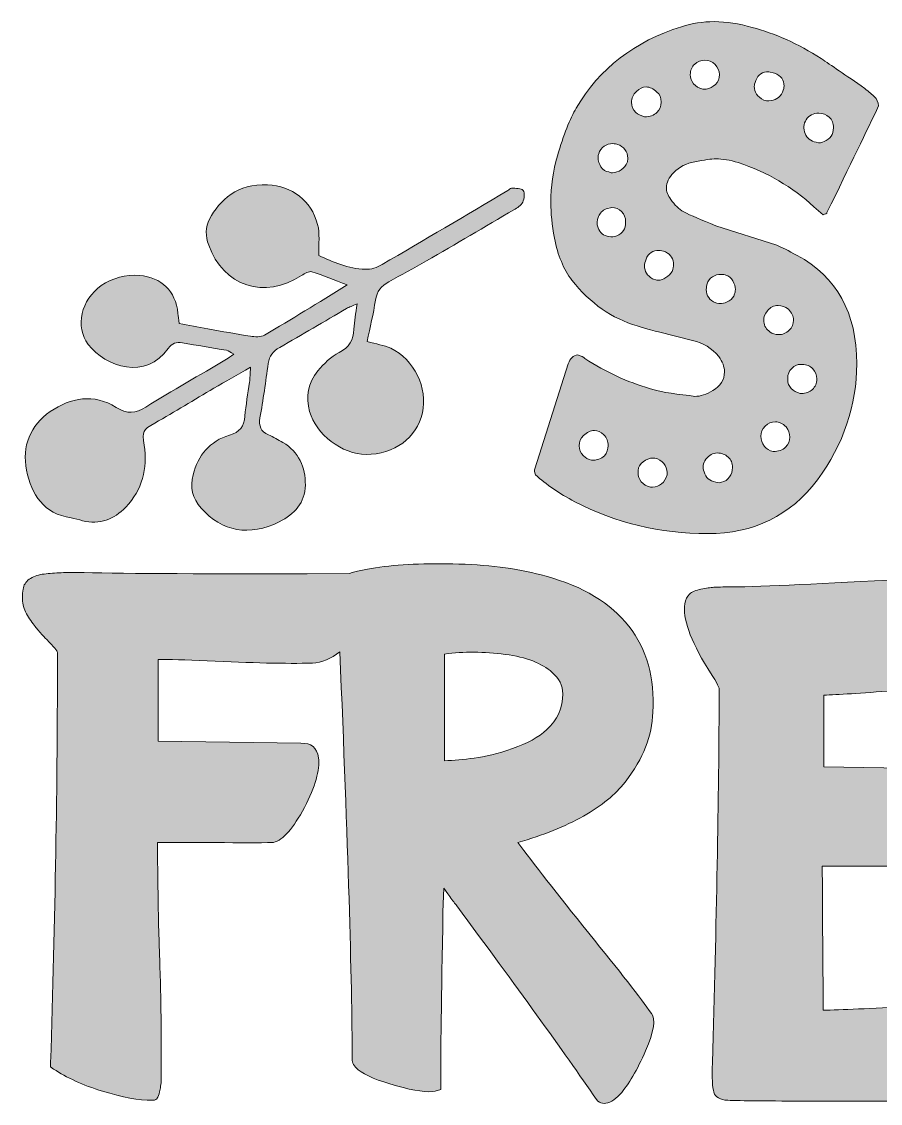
# Model space of a CAD drawing. Header units: inches. Extents: x 136 to 942, y -1004 to -65.
# Drawn here: x 170.2 to 545.3, y -537.8 to -65 of the extents above; entities that cross this region are included whole.
import ezdxf

# ---------------------------------------------------------------- set-up
doc = ezdxf.new("R2010")
doc.units = ezdxf.units.IN
doc.header["$MEASUREMENT"] = 0
doc.layers.add('Layer 1', color=7, linetype='Continuous')

# ---------------------------------------------------------------- blocks, each defined once
blk = doc.blocks.new('block 2')
at = {"layer": 'Layer 1', "true_color": 0xffffff}
h = blk.add_hatch(color=7, dxfattribs=at)
h.dxf.hatch_style = 2
edge = h.paths.add_edge_path()
edge.add_spline(control_points=[(411.81, -274.79), (429.59, -284.1), (448.95, -288.75), (469.89, -288.75), (489.99, -288.75), (505.97, -280.93), (517.82, -265.27), (529.24, -249.61), (534.96, -232.68), (534.96, -214.49), (534.96, -192.27), (526.28, -176.51), (508.93, -167.2), (505.12, -165.08), (502.16, -163.6), (500.05, -162.75), (500.05, -162.75), (473.39, -154.18), (473.39, -154.18), (467.04, -151.64), (462.38, -149.64), (459.42, -148.15), (457.3, -146.88), (455.4, -145.09), (453.71, -142.76), (452.44, -140.85), (451.8, -139.16), (451.8, -137.68), (451.8, -135.35), (452.86, -133.13), (454.98, -131.01), (457.52, -128.48), (460.58, -126.89), (464.18, -126.25), (468.41, -125.41), (471.48, -124.98), (473.39, -124.98), (476.35, -124.98), (479.62, -125.51), (483.22, -126.57), (495.92, -130.81), (506.92, -137.26), (516.23, -145.93), (516.23, -145.93), (520.36, -149.42), (520.36, -149.42), (520.78, -149.21), (521.15, -149.05), (521.47, -148.95), (521.79, -148.84), (521.95, -148.68), (521.95, -148.47), (532.1, -127.74), (539.61, -112.19), (544.48, -101.82), (544.27, -100.13), (543.69, -98.8), (542.73, -97.85), (541.78, -96.9), (540.35, -95.68), (538.45, -94.2), (529.98, -88.28), (523.64, -83.94), (519.41, -81.18), (509.25, -74.63), (499.2, -70.08), (489.25, -67.54), (483.54, -65.85), (478.04, -65), (472.75, -65), (467.67, -65), (462.91, -65.74), (458.47, -67.22), (437.94, -73.57), (422.61, -85.42), (412.45, -102.77), (409.7, -107.42), (406.95, -114.41), (404.2, -123.71), (402.29, -130.28), (401.34, -137.04), (401.34, -144.03), (401.34, -148.68), (401.86, -153.87), (402.93, -159.58), (404.4, -167.2), (406.95, -173.34), (410.54, -177.99), (418.58, -188.14), (428.1, -194.81), (439.11, -197.98), (443.76, -199.47), (446.83, -200.31), (448.31, -200.52), (448.31, -200.52), (463.23, -204.33), (463.23, -204.33), (467.88, -205.39), (471.69, -207.72), (474.66, -211.31), (476.35, -213.64), (477.19, -215.87), (477.19, -217.98), (477.19, -221.58), (475.5, -224.32), (472.12, -226.23), (469.36, -227.93), (466.72, -228.77), (464.18, -228.77), (464.18, -228.77), (461.96, -228.45), (461.96, -228.45), (453.92, -227.61), (448.1, -226.55), (444.51, -225.28), (434.77, -222.53), (425.35, -218.19), (416.26, -212.26), (415.62, -211.63), (414.56, -211.1), (413.08, -210.68), (411.18, -210.89), (409.8, -212.16), (408.96, -214.49), (408.96, -214.49), (394.36, -260.51), (394.36, -260.51), (394.14, -260.93), (394.25, -261.78), (394.68, -263.04), (399.33, -267.28), (405.04, -271.19), (411.81, -274.79)], knot_values=[0, 0, 0, 0, 1, 1, 1, 2, 2, 2, 3, 3, 3, 4, 4, 4, 5, 5, 5, 6, 6, 6, 7, 7, 7, 8, 8, 8, 9, 9, 9, 10, 10, 10, 11, 11, 11, 12, 12, 12, 13, 13, 13, 14, 14, 14, 15, 15, 15, 16, 16, 16, 17, 17, 17, 18, 18, 18, 19, 19, 19, 20, 20, 20, 21, 21, 21, 22, 22, 22, 23, 23, 23, 24, 24, 24, 25, 25, 25, 26, 26, 26, 27, 27, 27, 28, 28, 28, 29, 29, 29, 30, 30, 30, 31, 31, 31, 32, 32, 32, 33, 33, 33, 34, 34, 34, 35, 35, 35, 36, 36, 36, 37, 37, 37, 38, 38, 38, 39, 39, 39, 40, 40, 40, 41, 41, 41, 42, 42, 42, 43, 43, 43, 44, 44, 44, 44], degree=3, periodic=1)
edge = h.paths.add_edge_path()
edge.add_spline(control_points=[(512.9, -107.85), (514.06, -105.94), (515.92, -104.99), (518.46, -104.99), (520.15, -104.99), (521.63, -105.57), (522.9, -106.73), (524.17, -107.9), (524.8, -109.43), (524.8, -111.34), (524.8, -114.3), (523.42, -116.31), (520.68, -117.37), (519.83, -118), (518.66, -118.11), (517.18, -117.68), (514.85, -117.26), (513.27, -115.99), (512.43, -113.88), (511.57, -111.76), (511.73, -109.75), (512.9, -107.85)], knot_values=[0, 0, 0, 0, 1, 1, 1, 2, 2, 2, 3, 3, 3, 4, 4, 4, 5, 5, 5, 6, 6, 6, 7, 7, 7, 7], degree=3, periodic=1)
edge = h.paths.add_edge_path()
edge.add_spline(control_points=[(490.84, -90.71), (491.9, -88.17), (493.8, -86.9), (496.56, -86.9), (496.56, -86.9), (499.09, -87.53), (499.09, -87.53), (501.84, -88.59), (503.22, -90.5), (503.22, -93.24), (503.22, -93.67), (503.01, -94.52), (502.59, -95.78), (501.31, -98.33), (499.3, -99.59), (496.56, -99.59), (496.56, -99.59), (495.6, -99.59), (495.6, -99.59), (495.6, -99.59), (494.33, -99.27), (494.33, -99.27), (491.58, -97.8), (490.21, -95.78), (490.21, -93.24), (490.21, -92.82), (490.42, -91.98), (490.84, -90.71)], knot_values=[0, 0, 0, 0, 1, 1, 1, 2, 2, 2, 3, 3, 3, 4, 4, 4, 5, 5, 5, 6, 6, 6, 7, 7, 7, 8, 8, 8, 9, 9, 9, 9], degree=3, periodic=1)
edge = h.paths.add_edge_path()
edge.add_spline(control_points=[(464.18, -83.57), (465.45, -82.41), (466.93, -81.82), (468.63, -81.82), (470.32, -81.82), (471.8, -82.46), (473.07, -83.72), (474.34, -84.99), (474.97, -86.48), (474.97, -88.17), (474.97, -89.86), (474.39, -91.29), (473.23, -92.45), (472.06, -93.62), (470.74, -94.31), (469.26, -94.52), (469.26, -94.52), (467.67, -94.52), (467.67, -94.52), (465.98, -94.1), (464.66, -93.3), (463.7, -92.14), (462.75, -90.97), (462.28, -89.65), (462.28, -88.17), (462.28, -86.26), (462.91, -84.73), (464.18, -83.57)], knot_values=[0, 0, 0, 0, 1, 1, 1, 2, 2, 2, 3, 3, 3, 4, 4, 4, 5, 5, 5, 6, 6, 6, 7, 7, 7, 8, 8, 8, 9, 9, 9, 9], degree=3, periodic=1)
edge = h.paths.add_edge_path()
edge.add_spline(control_points=[(430.22, -158.63), (428.95, -159.05), (427.79, -159.16), (426.73, -158.94), (424.4, -158.52), (422.81, -157.25), (421.97, -155.13), (421.33, -153.44), (421.39, -151.8), (422.13, -150.22), (422.87, -148.63), (423.98, -147.52), (425.46, -146.88), (425.46, -146.88), (428, -146.25), (428, -146.25), (429.69, -146.25), (431.12, -146.83), (432.29, -148), (433.45, -149.16), (434.03, -150.69), (434.03, -152.6), (434.03, -155.56), (432.76, -157.57), (430.22, -158.63)], knot_values=[0, 0, 0, 0, 1, 1, 1, 2, 2, 2, 3, 3, 3, 4, 4, 4, 5, 5, 5, 6, 6, 6, 7, 7, 7, 8, 8, 8, 8], degree=3, periodic=1)
edge = h.paths.add_edge_path()
edge.add_spline(control_points=[(434.67, -126.57), (434.24, -127.84), (433.4, -128.9), (432.13, -129.75), (430.86, -130.59), (429.59, -131.01), (428.32, -131.01), (428.32, -131.01), (427.68, -131.01), (427.68, -131.01), (427.68, -131.01), (426.73, -130.7), (426.73, -130.7), (425.25, -130.49), (424.08, -129.75), (423.24, -128.48), (422.39, -127.2), (421.97, -125.83), (421.97, -124.35), (421.97, -123.71), (422.07, -123.19), (422.29, -122.76), (422.71, -121.28), (423.5, -120.17), (424.67, -119.43), (425.83, -118.69), (427.05, -118.32), (428.32, -118.32), (429.37, -118.32), (430.11, -118.43), (430.54, -118.64), (431.81, -119.06), (432.87, -119.8), (433.71, -120.86), (434.56, -121.92), (434.98, -123.19), (434.98, -124.67), (434.98, -125.51), (434.87, -126.15), (434.67, -126.57)], knot_values=[0, 0, 0, 0, 1, 1, 1, 2, 2, 2, 3, 3, 3, 4, 4, 4, 5, 5, 5, 6, 6, 6, 7, 7, 7, 8, 8, 8, 9, 9, 9, 10, 10, 10, 11, 11, 11, 12, 12, 12, 13, 13, 13, 13], degree=3, periodic=1)
edge = h.paths.add_edge_path()
edge.add_spline(control_points=[(438.47, -104.67), (437.2, -103.4), (436.57, -101.93), (436.57, -100.23), (436.57, -98.54), (437.31, -96.95), (438.79, -95.47), (440.06, -94.2), (441.43, -93.56), (442.92, -93.56), (444.61, -93.56), (446.19, -94.31), (447.68, -95.78), (448.95, -96.63), (449.58, -98.12), (449.58, -100.23), (449.58, -101.93), (448.95, -103.4), (447.68, -104.67), (446.41, -105.94), (444.61, -106.58), (442.28, -106.58), (440.59, -106.16), (439.32, -105.52), (438.47, -104.67)], knot_values=[0, 0, 0, 0, 1, 1, 1, 2, 2, 2, 3, 3, 3, 4, 4, 4, 5, 5, 5, 6, 6, 6, 7, 7, 7, 8, 8, 8, 8], degree=3, periodic=1)
edge = h.paths.add_edge_path()
edge.add_spline(control_points=[(454.34, -174.18), (453.71, -175.24), (452.81, -176.14), (451.64, -176.88), (450.48, -177.62), (449.37, -177.99), (448.31, -177.99), (448.31, -177.99), (447.68, -177.99), (447.68, -177.99), (447.68, -177.99), (445.77, -177.35), (445.77, -177.35), (443.44, -176.08), (442.28, -174.18), (442.28, -171.64), (442.28, -171), (442.49, -170.05), (442.92, -168.78), (443.97, -166.24), (445.88, -164.97), (448.63, -164.97), (449.26, -164.97), (450.22, -165.19), (451.49, -165.61), (453.81, -166.88), (454.98, -168.78), (454.98, -171.32), (454.98, -171.96), (454.77, -172.91), (454.34, -174.18)], knot_values=[0, 0, 0, 0, 1, 1, 1, 2, 2, 2, 3, 3, 3, 4, 4, 4, 5, 5, 5, 6, 6, 6, 7, 7, 7, 8, 8, 8, 9, 9, 9, 10, 10, 10, 10], degree=3, periodic=1)
edge = h.paths.add_edge_path()
edge.add_spline(control_points=[(510.52, -214.8), (510.52, -214.8), (511.15, -214.8), (511.15, -214.8), (513.06, -214.8), (514.59, -215.44), (515.76, -216.71), (516.92, -217.98), (517.5, -219.46), (517.5, -221.15), (517.5, -223.05), (516.87, -224.59), (515.6, -225.75), (514.33, -226.92), (512.74, -227.5), (510.84, -227.5), (510.84, -227.5), (510.2, -227.5), (510.2, -227.5), (508.72, -227.08), (507.45, -226.34), (506.39, -225.28), (505.33, -224.22), (504.81, -222.95), (504.81, -221.47), (504.81, -221.47), (504.81, -220.83), (504.81, -220.83), (504.81, -219.14), (505.39, -217.72), (506.55, -216.55), (507.71, -215.39), (509.04, -214.8), (510.52, -214.8)], knot_values=[0, 0, 0, 0, 1, 1, 1, 2, 2, 2, 3, 3, 3, 4, 4, 4, 5, 5, 5, 6, 6, 6, 7, 7, 7, 8, 8, 8, 9, 9, 9, 10, 10, 10, 11, 11, 11, 11], degree=3, periodic=1)
edge = h.paths.add_edge_path()
edge.add_spline(control_points=[(495.92, -191.32), (497.19, -189.84), (498.78, -189.09), (500.68, -189.09), (502.16, -189.09), (503.64, -189.63), (505.12, -190.68), (506.6, -192.17), (507.34, -193.75), (507.34, -195.44), (507.34, -197.14), (506.71, -198.62), (505.44, -199.89), (504.17, -201.16), (502.59, -201.79), (500.68, -201.79), (500.68, -201.79), (499.73, -201.79), (499.73, -201.79), (498.25, -201.37), (497.19, -200.84), (496.56, -200.2), (495.07, -198.93), (494.33, -197.35), (494.33, -195.44), (494.33, -194.17), (494.86, -192.8), (495.92, -191.32)], knot_values=[0, 0, 0, 0, 1, 1, 1, 2, 2, 2, 3, 3, 3, 4, 4, 4, 5, 5, 5, 6, 6, 6, 7, 7, 7, 8, 8, 8, 9, 9, 9, 9], degree=3, periodic=1)
edge = h.paths.add_edge_path()
edge.add_spline(control_points=[(494.97, -241.78), (496.24, -240.51), (497.71, -239.88), (499.41, -239.88), (501.1, -239.88), (502.69, -240.62), (504.17, -242.1), (505.23, -243.58), (505.76, -245.06), (505.76, -246.54), (505.76, -248.24), (505.12, -249.72), (503.85, -250.98), (502.59, -252.25), (500.79, -252.89), (498.46, -252.89), (496.76, -252.47), (495.49, -251.73), (494.65, -250.67), (493.59, -249.19), (493.06, -247.71), (493.06, -246.22), (493.06, -244.53), (493.7, -243.05), (494.97, -241.78)], knot_values=[0, 0, 0, 0, 1, 1, 1, 2, 2, 2, 3, 3, 3, 4, 4, 4, 5, 5, 5, 6, 6, 6, 7, 7, 7, 8, 8, 8, 8], degree=3, periodic=1)
edge = h.paths.add_edge_path()
edge.add_spline(control_points=[(475.92, -188.14), (475.92, -188.14), (474.66, -188.14), (474.66, -188.14), (474.02, -188.14), (473.59, -188.04), (473.39, -187.83), (470.63, -186.77), (469.26, -184.86), (469.26, -182.11), (469.26, -181.06), (469.36, -180.21), (469.58, -179.57), (470, -178.3), (470.79, -177.3), (471.96, -176.56), (473.12, -175.82), (474.34, -175.45), (475.61, -175.45), (476.67, -175.45), (477.4, -175.56), (477.83, -175.77), (479.1, -176.19), (480.1, -177.03), (480.84, -178.3), (481.58, -179.57), (481.95, -180.84), (481.95, -182.11), (481.95, -182.96), (481.84, -183.6), (481.64, -184.02), (481.21, -185.29), (480.42, -186.29), (479.26, -187.03), (478.09, -187.78), (476.98, -188.14), (475.92, -188.14)], knot_values=[0, 0, 0, 0, 1, 1, 1, 2, 2, 2, 3, 3, 3, 4, 4, 4, 5, 5, 5, 6, 6, 6, 7, 7, 7, 8, 8, 8, 9, 9, 9, 10, 10, 10, 11, 11, 11, 12, 12, 12, 12], degree=3, periodic=1)
edge = h.paths.add_edge_path()
edge.add_spline(control_points=[(469.1, -256.22), (470.48, -254.43), (472.12, -253.52), (474.02, -253.52), (475.92, -253.52), (477.51, -254.11), (478.78, -255.27), (480.05, -256.43), (480.69, -257.97), (480.69, -259.87), (480.69, -261.36), (480.26, -262.73), (479.42, -264), (478.57, -265.27), (477.4, -266.01), (475.92, -266.22), (475.29, -266.64), (474.44, -266.64), (473.39, -266.22), (470.63, -265.8), (468.94, -264.31), (468.31, -261.78), (467.46, -259.87), (467.72, -258.02), (469.1, -256.22)], knot_values=[0, 0, 0, 0, 1, 1, 1, 2, 2, 2, 3, 3, 3, 4, 4, 4, 5, 5, 5, 6, 6, 6, 7, 7, 7, 8, 8, 8, 8], degree=3, periodic=1)
edge = h.paths.add_edge_path()
edge.add_spline(control_points=[(439.43, -261.14), (439.63, -259.66), (440.38, -258.39), (441.65, -257.33), (442.92, -256.28), (444.39, -255.75), (446.09, -255.75), (446.09, -255.75), (446.73, -255.75), (446.73, -255.75), (448.42, -256.17), (449.74, -256.97), (450.69, -258.13), (451.64, -259.29), (452.12, -260.61), (452.12, -262.09), (452.12, -262.09), (452.12, -263.04), (452.12, -263.04), (451.69, -264.74), (450.9, -266.06), (449.74, -267.01), (448.58, -267.97), (447.25, -268.44), (445.77, -268.44), (445.77, -268.44), (444.82, -268.44), (444.82, -268.44), (443.13, -268.02), (441.81, -267.23), (440.85, -266.06), (439.9, -264.9), (439.43, -263.58), (439.43, -262.09), (439.43, -262.09), (439.43, -261.14), (439.43, -261.14)], knot_values=[0, 0, 0, 0, 1, 1, 1, 2, 2, 2, 3, 3, 3, 4, 4, 4, 5, 5, 5, 6, 6, 6, 7, 7, 7, 8, 8, 8, 9, 9, 9, 10, 10, 10, 11, 11, 11, 12, 12, 12, 12], degree=3, periodic=1)
edge = h.paths.add_edge_path()
edge.add_spline(control_points=[(415.62, -245.91), (417.1, -244.43), (418.69, -243.69), (420.38, -243.69), (421.86, -243.69), (423.24, -244.32), (424.51, -245.59), (425.78, -246.86), (426.41, -248.45), (426.41, -250.35), (426.41, -251.83), (425.88, -253.32), (424.83, -254.79), (423.34, -256.06), (421.44, -256.7), (419.11, -256.7), (417.63, -256.28), (416.47, -255.64), (415.62, -254.79), (414.35, -253.52), (413.72, -252.05), (413.72, -250.35), (413.72, -248.66), (414.35, -247.18), (415.62, -245.91)], knot_values=[0, 0, 0, 0, 1, 1, 1, 2, 2, 2, 3, 3, 3, 4, 4, 4, 5, 5, 5, 6, 6, 6, 7, 7, 7, 8, 8, 8, 8], degree=3, periodic=1)
h = blk.add_hatch(color=7, dxfattribs=at)
h.dxf.hatch_style = 2
edge = h.paths.add_edge_path()
edge.add_spline(control_points=[(191.79, -281.88), (193.5, -282.15), (195.16, -282.71), (196.85, -283.11), (204.32, -284.88), (210.57, -282.56), (215.72, -277.18), (223.01, -269.58), (225.24, -260.37), (223.8, -250.13), (222.89, -243.65), (222.87, -243.72), (228.45, -240.46), (237.06, -235.43), (245.61, -230.28), (254.21, -225.23), (259.22, -222.28), (264.28, -219.42), (270.17, -216.04), (269.99, -218.86), (269.98, -220.75), (269.74, -222.61), (269.1, -227.55), (268.13, -232.47), (267.74, -237.43), (267.38, -241.93), (265.45, -244.4), (261.02, -245.72), (252.39, -248.3), (247.31, -254.49), (245.12, -263.11), (243.74, -268.51), (244.8, -273.28), (248.59, -277.6), (257.59, -287.88), (269.83, -290.13), (282.75, -283.58), (289.36, -280.23), (294.05, -275.36), (294.14, -267.52), (294.22, -259.64), (291.26, -253.14), (284.29, -248.91), (282.26, -247.67), (280.16, -246.49), (277.98, -245.54), (274.64, -244.08), (273.73, -241.74), (274.33, -238.22), (275.68, -230.31), (276.85, -222.37), (277.91, -214.42), (278.35, -211.06), (280.04, -209.03), (282.92, -207.4), (292.72, -201.82), (302.4, -196.04), (312.15, -190.37), (313.33, -189.69), (314.65, -189.25), (316.73, -188.33), (316.18, -192.62), (315.56, -196), (315.36, -199.4), (315.08, -204.1), (313.42, -207.33), (308.85, -209.63), (305.31, -211.41), (302.22, -214.52), (299.63, -217.63), (295.33, -222.76), (294.3, -228.94), (296.02, -235.42), (298.66, -245.36), (310.26, -254.11), (320.63, -254.15), (332.93, -254.19), (342.82, -246.91), (345.26, -236.01), (347.7, -225.14), (341.68, -212.57), (331.41, -207.74), (328.53, -206.39), (325.23, -205.94), (321.1, -204.79), (322.4, -198.54), (323.86, -192.69), (324.78, -186.75), (325.37, -182.91), (327.3, -180.45), (330.53, -178.68), (336.05, -175.67), (341.61, -172.71), (347.05, -169.56), (359.81, -162.18), (372.53, -154.72), (385.22, -147.22), (386.68, -146.36), (388.39, -145.3), (389.06, -143.89), (389.77, -142.39), (390.12, -139.77), (389.28, -138.73), (388.44, -137.69), (385.94, -137.91), (384.15, -137.79), (383.64, -137.75), (383.11, -138.51), (382.55, -138.84), (364.27, -149.65), (346.01, -160.5), (327.64, -171.17), (325.49, -172.42), (322.73, -173.35), (320.31, -173.25), (312.86, -172.93), (306.11, -170.04), (300.01, -167.18), (299.88, -162.1), (300.56, -157.62), (299.5, -153.61), (296.72, -143.11), (288.33, -136.93), (277.61, -136.34), (264.58, -135.63), (256.64, -143.01), (252.29, -151.26), (250.38, -154.86), (250.58, -158.76), (251.92, -162.64), (258.12, -180.57), (276.49, -186.59), (292.45, -175.96), (293.79, -175.06), (295.77, -173.94), (297.02, -174.32), (301.89, -175.79), (306.57, -177.82), (312.46, -180.08), (299.59, -187.93), (288.05, -195.1), (276.34, -201.96), (274.7, -202.92), (272.14, -202.79), (270.11, -202.49), (263.89, -201.57), (257.72, -200.33), (251.53, -199.22), (247.32, -198.46), (243.11, -197.7), (239.06, -196.97), (238.82, -195.05), (238.65, -193.77), (238.5, -192.49), (237.34, -182.59), (231.53, -176.81), (221.66, -175.93), (215.62, -175.4), (209.98, -177), (205.02, -180.37), (196.14, -186.42), (193.45, -198.41), (199.29, -206.04), (206.93, -216.02), (224.69, -221.75), (234.28, -207.79), (235.86, -205.5), (237.85, -204.92), (240.46, -205.38), (246.87, -206.51), (253.3, -207.5), (259.7, -208.65), (260.61, -208.81), (261.43, -209.52), (262.85, -210.28), (261.39, -211.32), (260.59, -211.97), (259.71, -212.49), (247.97, -219.46), (236.13, -226.28), (224.5, -233.44), (219.96, -236.24), (216.35, -236.61), (211.48, -233.57), (201.76, -227.5), (191.66, -229.21), (182.72, -235.44), (174, -241.51), (170.23, -250.47), (172.39, -261.05), (174.57, -271.72), (179.82, -280.05), (191.79, -281.88)], knot_values=[0, 0, 0, 0, 1, 1, 1, 2, 2, 2, 3, 3, 3, 4, 4, 4, 5, 5, 5, 6, 6, 6, 7, 7, 7, 8, 8, 8, 9, 9, 9, 10, 10, 10, 11, 11, 11, 12, 12, 12, 13, 13, 13, 14, 14, 14, 15, 15, 15, 16, 16, 16, 17, 17, 17, 18, 18, 18, 19, 19, 19, 20, 20, 20, 21, 21, 21, 22, 22, 22, 23, 23, 23, 24, 24, 24, 25, 25, 25, 26, 26, 26, 27, 27, 27, 28, 28, 28, 29, 29, 29, 30, 30, 30, 31, 31, 31, 32, 32, 32, 33, 33, 33, 34, 34, 34, 35, 35, 35, 36, 36, 36, 37, 37, 37, 38, 38, 38, 39, 39, 39, 40, 40, 40, 41, 41, 41, 42, 42, 42, 43, 43, 43, 44, 44, 44, 45, 45, 45, 46, 46, 46, 47, 47, 47, 48, 48, 48, 49, 49, 49, 50, 50, 50, 51, 51, 51, 52, 52, 52, 53, 53, 53, 54, 54, 54, 55, 55, 55, 56, 56, 56, 57, 57, 57, 58, 58, 58, 59, 59, 59, 60, 60, 60, 61, 61, 61, 62, 62, 62, 63, 63, 63, 64, 64, 64, 64], degree=3, periodic=1)
h = blk.add_hatch(color=7, dxfattribs=at)
h.dxf.hatch_style = 2
edge = h.paths.add_edge_path()
edge.add_spline(control_points=[(173.71, -326.05), (175.15, -328.05), (176.32, -329.6), (177.21, -330.71), (178.09, -331.83), (179.43, -333.27), (181.21, -335.05), (184.32, -338.16), (185.88, -340.05), (185.88, -340.72), (185.88, -397.62), (184.88, -457.4), (182.88, -520.08), (182.88, -520.08), (182.88, -521.75), (182.88, -521.75), (182.88, -521.75), (184.21, -522.75), (184.21, -522.75), (189.76, -526.53), (196.88, -529.75), (205.55, -532.42), (214.22, -535.09), (221.44, -536.42), (227.22, -536.42), (227.22, -536.42), (228.22, -536.42), (228.22, -536.42), (228.22, -536.42), (228.89, -536.09), (228.89, -536.09), (229.33, -535.64), (229.66, -535.2), (229.89, -534.75), (230.1, -534.31), (230.39, -533.25), (230.72, -531.59), (231.05, -529.92), (231.22, -527.75), (231.22, -525.08), (231.22, -522.42), (231.22, -518.47), (231.22, -513.25), (231.22, -508.03), (231.16, -501.8), (231.05, -494.58), (230.94, -487.36), (230.66, -478.19), (230.22, -467.07), (229.77, -445.73), (229.55, -431.29), (229.55, -423.73), (234.89, -423.73), (243.44, -423.73), (255.22, -423.73), (265.23, -423.96), (273.56, -423.96), (280.23, -423.73), (284.45, -422.62), (288.95, -417.51), (293.73, -408.39), (298.51, -399.28), (300.56, -392.06), (299.9, -386.72), (299.23, -382.28), (296.67, -380.17), (292.23, -380.39), (292.23, -380.39), (229.89, -379.39), (229.89, -379.39), (229.89, -379.39), (229.89, -343.72), (229.89, -343.72), (234.55, -343.72), (241.66, -343.94), (251.22, -344.38), (270.56, -345.27), (285.9, -345.61), (297.23, -345.38), (301.4, -345.12), (305.38, -343.45), (309.19, -340.42), (312.77, -424.75), (314.56, -484.09), (314.56, -518.42), (314.56, -519.97), (315.45, -521.53), (317.23, -523.08), (320.34, -525.53), (325.9, -527.87), (333.9, -530.09), (341.9, -532.31), (347.57, -533.09), (350.9, -532.42), (350.9, -532.42), (353.24, -531.75), (353.24, -531.75), (353.24, -531.75), (353.24, -529.42), (353.24, -529.42), (353.24, -516.75), (353.57, -491.63), (354.24, -454.07), (354.24, -454.07), (354.57, -443.74), (354.57, -443.74), (355.02, -444.4), (355.9, -445.63), (357.24, -447.4), (358.57, -449.18), (359.57, -450.52), (360.24, -451.4), (386.46, -486.74), (406.8, -514.97), (421.25, -536.09), (421.25, -536.09), (421.92, -536.75), (421.92, -536.75), (422.8, -537.42), (423.7, -537.75), (424.58, -537.75), (426.81, -537.75), (429.14, -536.42), (431.59, -533.75), (435.36, -529.53), (439.09, -523.2), (442.75, -514.75), (446.42, -506.3), (447.26, -500.86), (445.26, -498.41), (440.59, -491.74), (431.47, -480.07), (417.92, -463.41), (403.91, -445.85), (393.58, -432.62), (386.91, -423.73), (398.02, -420.62), (407.58, -416.79), (415.58, -412.23), (423.59, -407.68), (429.64, -402.73), (433.75, -397.39), (437.86, -392.06), (440.86, -386.95), (442.75, -382.06), (444.64, -377.17), (445.7, -372.05), (445.92, -366.72), (446.81, -351.83), (443.31, -339.33), (435.42, -329.21), (427.53, -319.1), (415.47, -311.82), (399.25, -307.38), (388.35, -304.27), (375.68, -302.49), (361.24, -302.04), (346.79, -301.6), (334.62, -302.16), (324.73, -303.71), (319.95, -304.46), (316.21, -305.27), (313.48, -306.12), (313.48, -306.12), (294.9, -306.38), (294.9, -306.38), (244.22, -306.38), (210.66, -306.16), (194.21, -305.71), (191.76, -305.71), (189.21, -305.77), (186.54, -305.88), (183.87, -305.99), (181.43, -306.21), (179.21, -306.54), (176.98, -306.87), (175.09, -307.6), (173.54, -308.71), (171.98, -309.83), (171.09, -311.27), (170.87, -313.04), (170.42, -315.49), (170.42, -317.77), (170.87, -319.88), (171.32, -321.99), (172.26, -324.05), (173.71, -326.05)], knot_values=[0, 0, 0, 0, 1, 1, 1, 2, 2, 2, 3, 3, 3, 4, 4, 4, 5, 5, 5, 6, 6, 6, 7, 7, 7, 8, 8, 8, 9, 9, 9, 10, 10, 10, 11, 11, 11, 12, 12, 12, 13, 13, 13, 14, 14, 14, 15, 15, 15, 16, 16, 16, 17, 17, 17, 18, 18, 18, 19, 19, 19, 20, 20, 20, 21, 21, 21, 22, 22, 22, 23, 23, 23, 24, 24, 24, 25, 25, 25, 26, 26, 26, 27, 27, 27, 28, 28, 28, 29, 29, 29, 30, 30, 30, 31, 31, 31, 32, 32, 32, 33, 33, 33, 34, 34, 34, 35, 35, 35, 36, 36, 36, 37, 37, 37, 38, 38, 38, 39, 39, 39, 40, 40, 40, 41, 41, 41, 42, 42, 42, 43, 43, 43, 44, 44, 44, 45, 45, 45, 46, 46, 46, 47, 47, 47, 48, 48, 48, 49, 49, 49, 50, 50, 50, 51, 51, 51, 52, 52, 52, 53, 53, 53, 54, 54, 54, 55, 55, 55, 56, 56, 56, 57, 57, 57, 58, 58, 58, 59, 59, 59, 60, 60, 60, 61, 61, 61, 62, 62, 62, 62], degree=3, periodic=1)
edge = h.paths.add_edge_path()
edge.add_spline(control_points=[(354.91, -341.38), (363.35, -340.27), (372.18, -340.33), (381.41, -341.55), (390.63, -342.77), (397.47, -345.38), (401.91, -349.38), (405.02, -352.05), (406.58, -355.17), (406.58, -358.72), (406.58, -364.94), (404.25, -370.17), (399.58, -374.39), (396.02, -377.72), (391.02, -380.5), (384.58, -382.72), (378.13, -384.95), (372.57, -386.34), (367.91, -386.89), (363.24, -387.45), (358.91, -387.84), (354.91, -388.06), (354.91, -388.06), (354.91, -341.38), (354.91, -341.38)], knot_values=[0, 0, 0, 0, 1, 1, 1, 2, 2, 2, 3, 3, 3, 4, 4, 4, 5, 5, 5, 6, 6, 6, 7, 7, 7, 8, 8, 8, 8], degree=3, periodic=1)
h = blk.add_hatch(color=7, dxfattribs=at)
h.dxf.hatch_style = 2
edge = h.paths.add_edge_path()
edge.add_spline(control_points=[(551.27, -357.38), (567.27, -356.27), (579.05, -355.5), (586.61, -355.05), (591.05, -354.83), (595.5, -351.94), (599.95, -346.38), (604.39, -340.83), (607.83, -334.83), (610.28, -328.38), (612.73, -321.93), (613.83, -316.71), (613.62, -312.71), (613.39, -308.49), (611.5, -306.27), (607.95, -306.04), (598.61, -306.49), (583.39, -307.27), (562.27, -308.37), (525.6, -310.38), (499.15, -311.6), (482.92, -312.04), (482.92, -312.04), (479.59, -312.04), (479.59, -312.04), (476.48, -312.04), (474.14, -312.1), (472.59, -312.21), (471.03, -312.32), (469.14, -312.6), (466.92, -313.04), (464.7, -313.49), (463.03, -314.21), (461.92, -315.21), (460.81, -316.21), (460.14, -317.6), (459.92, -319.38), (458.81, -325.6), (462.14, -335.05), (469.92, -347.72), (473.26, -352.83), (474.92, -355.83), (474.92, -356.72), (474.7, -404.73), (473.7, -459.19), (471.92, -520.08), (471.7, -526.53), (471.92, -530.81), (472.59, -532.92), (473.26, -535.03), (475.26, -536.2), (478.59, -536.42), (484.37, -536.64), (496.48, -536.75), (514.93, -536.75), (551.82, -536.75), (575.83, -536.98), (586.95, -537.42), (592.28, -537.42), (597.67, -533.2), (603.11, -524.75), (608.56, -516.31), (611.28, -508.86), (611.28, -502.41), (611.5, -496.64), (609.17, -493.63), (604.28, -493.41), (595.83, -493.63), (580.61, -494.3), (558.61, -495.41), (540.82, -496.3), (528.04, -496.86), (520.26, -497.08), (520.26, -486.63), (520.21, -476.13), (520.1, -465.57), (519.98, -455.02), (519.93, -444.52), (519.93, -434.07), (525.71, -434.07), (534.15, -434.07), (545.27, -434.07), (554.82, -434.29), (562.94, -434.29), (569.61, -434.07), (573.83, -432.96), (578.33, -427.96), (583.11, -419.06), (587.89, -410.18), (589.83, -403.18), (588.94, -398.06), (588.28, -393.39), (585.83, -391.28), (581.61, -391.72), (581.61, -391.72), (520.6, -390.72), (520.6, -390.72), (520.6, -390.72), (520.6, -359.38), (520.6, -359.38), (526.38, -359.17), (536.6, -358.5), (551.27, -357.38)], knot_values=[0, 0, 0, 0, 1, 1, 1, 2, 2, 2, 3, 3, 3, 4, 4, 4, 5, 5, 5, 6, 6, 6, 7, 7, 7, 8, 8, 8, 9, 9, 9, 10, 10, 10, 11, 11, 11, 12, 12, 12, 13, 13, 13, 14, 14, 14, 15, 15, 15, 16, 16, 16, 17, 17, 17, 18, 18, 18, 19, 19, 19, 20, 20, 20, 21, 21, 21, 22, 22, 22, 23, 23, 23, 24, 24, 24, 25, 25, 25, 26, 26, 26, 27, 27, 27, 28, 28, 28, 29, 29, 29, 30, 30, 30, 31, 31, 31, 32, 32, 32, 33, 33, 33, 34, 34, 34, 34], degree=3, periodic=1)
at = {"layer": 'Layer 1', "lineweight": 0}
for points, knots in [([(411.81, -274.79), (429.59, -284.1), (448.95, -288.75), (469.89, -288.75), (489.99, -288.75), (505.97, -280.93), (517.82, -265.27), (529.24, -249.61), (534.96, -232.68), (534.96, -214.49), (534.96, -192.27), (526.28, -176.51), (508.93, -167.2), (505.12, -165.08), (502.16, -163.6), (500.05, -162.75), (500.05, -162.75), (473.39, -154.18), (473.39, -154.18), (467.04, -151.64), (462.38, -149.64), (459.42, -148.15), (457.3, -146.88), (455.4, -145.09), (453.71, -142.76), (452.44, -140.85), (451.8, -139.16), (451.8, -137.68), (451.8, -135.35), (452.86, -133.13), (454.98, -131.01), (457.52, -128.48), (460.58, -126.89), (464.18, -126.25), (468.41, -125.41), (471.48, -124.98), (473.39, -124.98), (476.35, -124.98), (479.62, -125.51), (483.22, -126.57), (495.92, -130.81), (506.92, -137.26), (516.23, -145.93), (516.23, -145.93), (520.36, -149.42), (520.36, -149.42), (520.78, -149.21), (521.15, -149.05), (521.47, -148.95), (521.79, -148.84), (521.95, -148.68), (521.95, -148.47), (532.1, -127.74), (539.61, -112.19), (544.48, -101.82), (544.27, -100.13), (543.69, -98.8), (542.73, -97.85), (541.78, -96.9), (540.35, -95.68), (538.45, -94.2), (529.98, -88.28), (523.64, -83.94), (519.41, -81.18), (509.25, -74.63), (499.2, -70.08), (489.25, -67.54), (483.54, -65.85), (478.04, -65), (472.75, -65), (467.67, -65), (462.91, -65.74), (458.47, -67.22), (437.94, -73.57), (422.61, -85.42), (412.45, -102.77), (409.7, -107.42), (406.95, -114.41), (404.2, -123.71), (402.29, -130.28), (401.34, -137.04), (401.34, -144.03), (401.34, -148.68), (401.86, -153.87), (402.93, -159.58), (404.4, -167.2), (406.95, -173.34), (410.54, -177.99), (418.58, -188.14), (428.1, -194.81), (439.11, -197.98), (443.76, -199.47), (446.83, -200.31), (448.31, -200.52), (448.31, -200.52), (463.23, -204.33), (463.23, -204.33), (467.88, -205.39), (471.69, -207.72), (474.66, -211.31), (476.35, -213.64), (477.19, -215.87), (477.19, -217.98), (477.19, -221.58), (475.5, -224.32), (472.12, -226.23), (469.36, -227.93), (466.72, -228.77), (464.18, -228.77), (464.18, -228.77), (461.96, -228.45), (461.96, -228.45), (453.92, -227.61), (448.1, -226.55), (444.51, -225.28), (434.77, -222.53), (425.35, -218.19), (416.26, -212.26), (415.62, -211.63), (414.56, -211.1), (413.08, -210.68), (411.18, -210.89), (409.8, -212.16), (408.96, -214.49), (408.96, -214.49), (394.36, -260.51), (394.36, -260.51), (394.14, -260.93), (394.25, -261.78), (394.68, -263.04), (399.33, -267.28), (405.04, -271.19), (411.81, -274.79)], [0, 0, 0, 0, 1, 1, 1, 2, 2, 2, 3, 3, 3, 4, 4, 4, 5, 5, 5, 6, 6, 6, 7, 7, 7, 8, 8, 8, 9, 9, 9, 10, 10, 10, 11, 11, 11, 12, 12, 12, 13, 13, 13, 14, 14, 14, 15, 15, 15, 16, 16, 16, 17, 17, 17, 18, 18, 18, 19, 19, 19, 20, 20, 20, 21, 21, 21, 22, 22, 22, 23, 23, 23, 24, 24, 24, 25, 25, 25, 26, 26, 26, 27, 27, 27, 28, 28, 28, 29, 29, 29, 30, 30, 30, 31, 31, 31, 32, 32, 32, 33, 33, 33, 34, 34, 34, 35, 35, 35, 36, 36, 36, 37, 37, 37, 38, 38, 38, 39, 39, 39, 40, 40, 40, 41, 41, 41, 42, 42, 42, 43, 43, 43, 44, 44, 44, 44]), ([(464.18, -83.57), (465.45, -82.41), (466.93, -81.82), (468.63, -81.82), (470.32, -81.82), (471.8, -82.46), (473.07, -83.72), (474.34, -84.99), (474.97, -86.48), (474.97, -88.17), (474.97, -89.86), (474.39, -91.29), (473.23, -92.45), (472.06, -93.62), (470.74, -94.31), (469.26, -94.52), (469.26, -94.52), (467.67, -94.52), (467.67, -94.52), (465.98, -94.1), (464.66, -93.3), (463.7, -92.14), (462.75, -90.97), (462.28, -89.65), (462.28, -88.17), (462.28, -86.26), (462.91, -84.73), (464.18, -83.57)], [0, 0, 0, 0, 1, 1, 1, 2, 2, 2, 3, 3, 3, 4, 4, 4, 5, 5, 5, 6, 6, 6, 7, 7, 7, 8, 8, 8, 9, 9, 9, 9]), ([(490.84, -90.71), (491.9, -88.17), (493.8, -86.9), (496.56, -86.9), (496.56, -86.9), (499.09, -87.53), (499.09, -87.53), (501.84, -88.59), (503.22, -90.5), (503.22, -93.24), (503.22, -93.67), (503.01, -94.52), (502.59, -95.78), (501.31, -98.33), (499.3, -99.59), (496.56, -99.59), (496.56, -99.59), (495.6, -99.59), (495.6, -99.59), (495.6, -99.59), (494.33, -99.27), (494.33, -99.27), (491.58, -97.8), (490.21, -95.78), (490.21, -93.24), (490.21, -92.82), (490.42, -91.98), (490.84, -90.71)], [0, 0, 0, 0, 1, 1, 1, 2, 2, 2, 3, 3, 3, 4, 4, 4, 5, 5, 5, 6, 6, 6, 7, 7, 7, 8, 8, 8, 9, 9, 9, 9]), ([(438.47, -104.67), (437.2, -103.4), (436.57, -101.93), (436.57, -100.23), (436.57, -98.54), (437.31, -96.95), (438.79, -95.47), (440.06, -94.2), (441.43, -93.56), (442.92, -93.56), (444.61, -93.56), (446.19, -94.31), (447.68, -95.78), (448.95, -96.63), (449.58, -98.12), (449.58, -100.23), (449.58, -101.93), (448.95, -103.4), (447.68, -104.67), (446.41, -105.94), (444.61, -106.58), (442.28, -106.58), (440.59, -106.16), (439.32, -105.52), (438.47, -104.67)], [0, 0, 0, 0, 1, 1, 1, 2, 2, 2, 3, 3, 3, 4, 4, 4, 5, 5, 5, 6, 6, 6, 7, 7, 7, 8, 8, 8, 8]), ([(512.9, -107.85), (514.06, -105.94), (515.92, -104.99), (518.46, -104.99), (520.15, -104.99), (521.63, -105.57), (522.9, -106.73), (524.17, -107.9), (524.8, -109.43), (524.8, -111.34), (524.8, -114.3), (523.42, -116.31), (520.68, -117.37), (519.83, -118), (518.66, -118.11), (517.18, -117.68), (514.85, -117.26), (513.27, -115.99), (512.43, -113.88), (511.57, -111.76), (511.73, -109.75), (512.9, -107.85)], [0, 0, 0, 0, 1, 1, 1, 2, 2, 2, 3, 3, 3, 4, 4, 4, 5, 5, 5, 6, 6, 6, 7, 7, 7, 7]), ([(434.67, -126.57), (434.24, -127.84), (433.4, -128.9), (432.13, -129.75), (430.86, -130.59), (429.59, -131.01), (428.32, -131.01), (428.32, -131.01), (427.68, -131.01), (427.68, -131.01), (427.68, -131.01), (426.73, -130.7), (426.73, -130.7), (425.25, -130.49), (424.08, -129.75), (423.24, -128.48), (422.39, -127.2), (421.97, -125.83), (421.97, -124.35), (421.97, -123.71), (422.07, -123.19), (422.29, -122.76), (422.71, -121.28), (423.5, -120.17), (424.67, -119.43), (425.83, -118.69), (427.05, -118.32), (428.32, -118.32), (429.37, -118.32), (430.11, -118.43), (430.54, -118.64), (431.81, -119.06), (432.87, -119.8), (433.71, -120.86), (434.56, -121.92), (434.98, -123.19), (434.98, -124.67), (434.98, -125.51), (434.87, -126.15), (434.67, -126.57)], [0, 0, 0, 0, 1, 1, 1, 2, 2, 2, 3, 3, 3, 4, 4, 4, 5, 5, 5, 6, 6, 6, 7, 7, 7, 8, 8, 8, 9, 9, 9, 10, 10, 10, 11, 11, 11, 12, 12, 12, 13, 13, 13, 13]), ([(191.79, -281.88), (193.5, -282.15), (195.16, -282.71), (196.85, -283.11), (204.32, -284.88), (210.57, -282.56), (215.72, -277.18), (223.01, -269.58), (225.24, -260.37), (223.8, -250.13), (222.89, -243.65), (222.87, -243.72), (228.45, -240.46), (237.06, -235.43), (245.61, -230.28), (254.21, -225.23), (259.22, -222.28), (264.28, -219.42), (270.17, -216.04), (269.99, -218.86), (269.98, -220.75), (269.74, -222.61), (269.1, -227.55), (268.13, -232.47), (267.74, -237.43), (267.38, -241.93), (265.45, -244.4), (261.02, -245.72), (252.39, -248.3), (247.31, -254.49), (245.12, -263.11), (243.74, -268.51), (244.8, -273.28), (248.59, -277.6), (257.59, -287.88), (269.83, -290.13), (282.75, -283.58), (289.36, -280.23), (294.05, -275.36), (294.14, -267.52), (294.22, -259.64), (291.26, -253.14), (284.29, -248.91), (282.26, -247.67), (280.16, -246.49), (277.98, -245.54), (274.64, -244.08), (273.73, -241.74), (274.33, -238.22), (275.68, -230.31), (276.85, -222.37), (277.91, -214.42), (278.35, -211.06), (280.04, -209.03), (282.92, -207.4), (292.72, -201.82), (302.4, -196.04), (312.15, -190.37), (313.33, -189.69), (314.65, -189.25), (316.73, -188.33), (316.18, -192.62), (315.56, -196), (315.36, -199.4), (315.08, -204.1), (313.42, -207.33), (308.85, -209.63), (305.31, -211.41), (302.22, -214.52), (299.63, -217.63), (295.33, -222.76), (294.3, -228.94), (296.02, -235.42), (298.66, -245.36), (310.26, -254.11), (320.63, -254.15), (332.93, -254.19), (342.82, -246.91), (345.26, -236.01), (347.7, -225.14), (341.68, -212.57), (331.41, -207.74), (328.53, -206.39), (325.23, -205.94), (321.1, -204.79), (322.4, -198.54), (323.86, -192.69), (324.78, -186.75), (325.37, -182.91), (327.3, -180.45), (330.53, -178.68), (336.05, -175.67), (341.61, -172.71), (347.05, -169.56), (359.81, -162.18), (372.53, -154.72), (385.22, -147.22), (386.68, -146.36), (388.39, -145.3), (389.06, -143.89), (389.77, -142.39), (390.12, -139.77), (389.28, -138.73), (388.44, -137.69), (385.94, -137.91), (384.15, -137.79), (383.64, -137.75), (383.11, -138.51), (382.55, -138.84), (364.27, -149.65), (346.01, -160.5), (327.64, -171.17), (325.49, -172.42), (322.73, -173.35), (320.31, -173.25), (312.86, -172.93), (306.11, -170.04), (300.01, -167.18), (299.88, -162.1), (300.56, -157.62), (299.5, -153.61), (296.72, -143.11), (288.33, -136.93), (277.61, -136.34), (264.58, -135.63), (256.64, -143.01), (252.29, -151.26), (250.38, -154.86), (250.58, -158.76), (251.92, -162.64), (258.12, -180.57), (276.49, -186.59), (292.45, -175.96), (293.79, -175.06), (295.77, -173.94), (297.02, -174.32), (301.89, -175.79), (306.57, -177.82), (312.46, -180.08), (299.59, -187.93), (288.05, -195.1), (276.34, -201.96), (274.7, -202.92), (272.14, -202.79), (270.11, -202.49), (263.89, -201.57), (257.72, -200.33), (251.53, -199.22), (247.32, -198.46), (243.11, -197.7), (239.06, -196.97), (238.82, -195.05), (238.65, -193.77), (238.5, -192.49), (237.34, -182.59), (231.53, -176.81), (221.66, -175.93), (215.62, -175.4), (209.98, -177), (205.02, -180.37), (196.14, -186.42), (193.45, -198.41), (199.29, -206.04), (206.93, -216.02), (224.69, -221.75), (234.28, -207.79), (235.86, -205.5), (237.85, -204.92), (240.46, -205.38), (246.87, -206.51), (253.3, -207.5), (259.7, -208.65), (260.61, -208.81), (261.43, -209.52), (262.85, -210.28), (261.39, -211.32), (260.59, -211.97), (259.71, -212.49), (247.97, -219.46), (236.13, -226.28), (224.5, -233.44), (219.96, -236.24), (216.35, -236.61), (211.48, -233.57), (201.76, -227.5), (191.66, -229.21), (182.72, -235.44), (174, -241.51), (170.23, -250.47), (172.39, -261.05), (174.57, -271.72), (179.82, -280.05), (191.79, -281.88)], [0, 0, 0, 0, 1, 1, 1, 2, 2, 2, 3, 3, 3, 4, 4, 4, 5, 5, 5, 6, 6, 6, 7, 7, 7, 8, 8, 8, 9, 9, 9, 10, 10, 10, 11, 11, 11, 12, 12, 12, 13, 13, 13, 14, 14, 14, 15, 15, 15, 16, 16, 16, 17, 17, 17, 18, 18, 18, 19, 19, 19, 20, 20, 20, 21, 21, 21, 22, 22, 22, 23, 23, 23, 24, 24, 24, 25, 25, 25, 26, 26, 26, 27, 27, 27, 28, 28, 28, 29, 29, 29, 30, 30, 30, 31, 31, 31, 32, 32, 32, 33, 33, 33, 34, 34, 34, 35, 35, 35, 36, 36, 36, 37, 37, 37, 38, 38, 38, 39, 39, 39, 40, 40, 40, 41, 41, 41, 42, 42, 42, 43, 43, 43, 44, 44, 44, 45, 45, 45, 46, 46, 46, 47, 47, 47, 48, 48, 48, 49, 49, 49, 50, 50, 50, 51, 51, 51, 52, 52, 52, 53, 53, 53, 54, 54, 54, 55, 55, 55, 56, 56, 56, 57, 57, 57, 58, 58, 58, 59, 59, 59, 60, 60, 60, 61, 61, 61, 62, 62, 62, 63, 63, 63, 64, 64, 64, 64]), ([(430.22, -158.63), (428.95, -159.05), (427.79, -159.16), (426.73, -158.94), (424.4, -158.52), (422.81, -157.25), (421.97, -155.13), (421.33, -153.44), (421.39, -151.8), (422.13, -150.22), (422.87, -148.63), (423.98, -147.52), (425.46, -146.88), (425.46, -146.88), (428, -146.25), (428, -146.25), (429.69, -146.25), (431.12, -146.83), (432.29, -148), (433.45, -149.16), (434.03, -150.69), (434.03, -152.6), (434.03, -155.56), (432.76, -157.57), (430.22, -158.63)], [0, 0, 0, 0, 1, 1, 1, 2, 2, 2, 3, 3, 3, 4, 4, 4, 5, 5, 5, 6, 6, 6, 7, 7, 7, 8, 8, 8, 8]), ([(454.34, -174.18), (453.71, -175.24), (452.81, -176.14), (451.64, -176.88), (450.48, -177.62), (449.37, -177.99), (448.31, -177.99), (448.31, -177.99), (447.68, -177.99), (447.68, -177.99), (447.68, -177.99), (445.77, -177.35), (445.77, -177.35), (443.44, -176.08), (442.28, -174.18), (442.28, -171.64), (442.28, -171), (442.49, -170.05), (442.92, -168.78), (443.97, -166.24), (445.88, -164.97), (448.63, -164.97), (449.26, -164.97), (450.22, -165.19), (451.49, -165.61), (453.81, -166.88), (454.98, -168.78), (454.98, -171.32), (454.98, -171.96), (454.77, -172.91), (454.34, -174.18)], [0, 0, 0, 0, 1, 1, 1, 2, 2, 2, 3, 3, 3, 4, 4, 4, 5, 5, 5, 6, 6, 6, 7, 7, 7, 8, 8, 8, 9, 9, 9, 10, 10, 10, 10]), ([(475.92, -188.14), (475.92, -188.14), (474.66, -188.14), (474.66, -188.14), (474.02, -188.14), (473.59, -188.04), (473.39, -187.83), (470.63, -186.77), (469.26, -184.86), (469.26, -182.11), (469.26, -181.06), (469.36, -180.21), (469.58, -179.57), (470, -178.3), (470.79, -177.3), (471.96, -176.56), (473.12, -175.82), (474.34, -175.45), (475.61, -175.45), (476.67, -175.45), (477.4, -175.56), (477.83, -175.77), (479.1, -176.19), (480.1, -177.03), (480.84, -178.3), (481.58, -179.57), (481.95, -180.84), (481.95, -182.11), (481.95, -182.96), (481.84, -183.6), (481.64, -184.02), (481.21, -185.29), (480.42, -186.29), (479.26, -187.03), (478.09, -187.78), (476.98, -188.14), (475.92, -188.14)], [0, 0, 0, 0, 1, 1, 1, 2, 2, 2, 3, 3, 3, 4, 4, 4, 5, 5, 5, 6, 6, 6, 7, 7, 7, 8, 8, 8, 9, 9, 9, 10, 10, 10, 11, 11, 11, 12, 12, 12, 12]), ([(495.92, -191.32), (497.19, -189.84), (498.78, -189.09), (500.68, -189.09), (502.16, -189.09), (503.64, -189.63), (505.12, -190.68), (506.6, -192.17), (507.34, -193.75), (507.34, -195.44), (507.34, -197.14), (506.71, -198.62), (505.44, -199.89), (504.17, -201.16), (502.59, -201.79), (500.68, -201.79), (500.68, -201.79), (499.73, -201.79), (499.73, -201.79), (498.25, -201.37), (497.19, -200.84), (496.56, -200.2), (495.07, -198.93), (494.33, -197.35), (494.33, -195.44), (494.33, -194.17), (494.86, -192.8), (495.92, -191.32)], [0, 0, 0, 0, 1, 1, 1, 2, 2, 2, 3, 3, 3, 4, 4, 4, 5, 5, 5, 6, 6, 6, 7, 7, 7, 8, 8, 8, 9, 9, 9, 9]), ([(510.52, -214.8), (510.52, -214.8), (511.15, -214.8), (511.15, -214.8), (513.06, -214.8), (514.59, -215.44), (515.76, -216.71), (516.92, -217.98), (517.5, -219.46), (517.5, -221.15), (517.5, -223.05), (516.87, -224.59), (515.6, -225.75), (514.33, -226.92), (512.74, -227.5), (510.84, -227.5), (510.84, -227.5), (510.2, -227.5), (510.2, -227.5), (508.72, -227.08), (507.45, -226.34), (506.39, -225.28), (505.33, -224.22), (504.81, -222.95), (504.81, -221.47), (504.81, -221.47), (504.81, -220.83), (504.81, -220.83), (504.81, -219.14), (505.39, -217.72), (506.55, -216.55), (507.71, -215.39), (509.04, -214.8), (510.52, -214.8)], [0, 0, 0, 0, 1, 1, 1, 2, 2, 2, 3, 3, 3, 4, 4, 4, 5, 5, 5, 6, 6, 6, 7, 7, 7, 8, 8, 8, 9, 9, 9, 10, 10, 10, 11, 11, 11, 11]), ([(494.97, -241.78), (496.24, -240.51), (497.71, -239.88), (499.41, -239.88), (501.1, -239.88), (502.69, -240.62), (504.17, -242.1), (505.23, -243.58), (505.76, -245.06), (505.76, -246.54), (505.76, -248.24), (505.12, -249.72), (503.85, -250.98), (502.59, -252.25), (500.79, -252.89), (498.46, -252.89), (496.76, -252.47), (495.49, -251.73), (494.65, -250.67), (493.59, -249.19), (493.06, -247.71), (493.06, -246.22), (493.06, -244.53), (493.7, -243.05), (494.97, -241.78)], [0, 0, 0, 0, 1, 1, 1, 2, 2, 2, 3, 3, 3, 4, 4, 4, 5, 5, 5, 6, 6, 6, 7, 7, 7, 8, 8, 8, 8]), ([(415.62, -245.91), (417.1, -244.43), (418.69, -243.69), (420.38, -243.69), (421.86, -243.69), (423.24, -244.32), (424.51, -245.59), (425.78, -246.86), (426.41, -248.45), (426.41, -250.35), (426.41, -251.83), (425.88, -253.32), (424.83, -254.79), (423.34, -256.06), (421.44, -256.7), (419.11, -256.7), (417.63, -256.28), (416.47, -255.64), (415.62, -254.79), (414.35, -253.52), (413.72, -252.05), (413.72, -250.35), (413.72, -248.66), (414.35, -247.18), (415.62, -245.91)], [0, 0, 0, 0, 1, 1, 1, 2, 2, 2, 3, 3, 3, 4, 4, 4, 5, 5, 5, 6, 6, 6, 7, 7, 7, 8, 8, 8, 8]), ([(469.1, -256.22), (470.48, -254.43), (472.12, -253.52), (474.02, -253.52), (475.92, -253.52), (477.51, -254.11), (478.78, -255.27), (480.05, -256.43), (480.69, -257.97), (480.69, -259.87), (480.69, -261.36), (480.26, -262.73), (479.42, -264), (478.57, -265.27), (477.4, -266.01), (475.92, -266.22), (475.29, -266.64), (474.44, -266.64), (473.39, -266.22), (470.63, -265.8), (468.94, -264.31), (468.31, -261.78), (467.46, -259.87), (467.72, -258.02), (469.1, -256.22)], [0, 0, 0, 0, 1, 1, 1, 2, 2, 2, 3, 3, 3, 4, 4, 4, 5, 5, 5, 6, 6, 6, 7, 7, 7, 8, 8, 8, 8]), ([(439.43, -261.14), (439.63, -259.66), (440.38, -258.39), (441.65, -257.33), (442.92, -256.28), (444.39, -255.75), (446.09, -255.75), (446.09, -255.75), (446.73, -255.75), (446.73, -255.75), (448.42, -256.17), (449.74, -256.97), (450.69, -258.13), (451.64, -259.29), (452.12, -260.61), (452.12, -262.09), (452.12, -262.09), (452.12, -263.04), (452.12, -263.04), (451.69, -264.74), (450.9, -266.06), (449.74, -267.01), (448.58, -267.97), (447.25, -268.44), (445.77, -268.44), (445.77, -268.44), (444.82, -268.44), (444.82, -268.44), (443.13, -268.02), (441.81, -267.23), (440.85, -266.06), (439.9, -264.9), (439.43, -263.58), (439.43, -262.09), (439.43, -262.09), (439.43, -261.14), (439.43, -261.14)], [0, 0, 0, 0, 1, 1, 1, 2, 2, 2, 3, 3, 3, 4, 4, 4, 5, 5, 5, 6, 6, 6, 7, 7, 7, 8, 8, 8, 9, 9, 9, 10, 10, 10, 11, 11, 11, 12, 12, 12, 12]), ([(173.71, -326.05), (175.15, -328.05), (176.32, -329.6), (177.21, -330.71), (178.09, -331.83), (179.43, -333.27), (181.21, -335.05), (184.32, -338.16), (185.88, -340.05), (185.88, -340.72), (185.88, -397.62), (184.88, -457.4), (182.88, -520.08), (182.88, -520.08), (182.88, -521.75), (182.88, -521.75), (182.88, -521.75), (184.21, -522.75), (184.21, -522.75), (189.76, -526.53), (196.88, -529.75), (205.55, -532.42), (214.22, -535.09), (221.44, -536.42), (227.22, -536.42), (227.22, -536.42), (228.22, -536.42), (228.22, -536.42), (228.22, -536.42), (228.89, -536.09), (228.89, -536.09), (229.33, -535.64), (229.66, -535.2), (229.89, -534.75), (230.1, -534.31), (230.39, -533.25), (230.72, -531.59), (231.05, -529.92), (231.22, -527.75), (231.22, -525.08), (231.22, -522.42), (231.22, -518.47), (231.22, -513.25), (231.22, -508.03), (231.16, -501.8), (231.05, -494.58), (230.94, -487.36), (230.66, -478.19), (230.22, -467.07), (229.77, -445.73), (229.55, -431.29), (229.55, -423.73), (234.89, -423.73), (243.44, -423.73), (255.22, -423.73), (265.23, -423.96), (273.56, -423.96), (280.23, -423.73), (284.45, -422.62), (288.95, -417.51), (293.73, -408.39), (298.51, -399.28), (300.56, -392.06), (299.9, -386.72), (299.23, -382.28), (296.67, -380.17), (292.23, -380.39), (292.23, -380.39), (229.89, -379.39), (229.89, -379.39), (229.89, -379.39), (229.89, -343.72), (229.89, -343.72), (234.55, -343.72), (241.66, -343.94), (251.22, -344.38), (270.56, -345.27), (285.9, -345.61), (297.23, -345.38), (301.4, -345.12), (305.38, -343.45), (309.19, -340.42), (312.77, -424.75), (314.56, -484.09), (314.56, -518.42), (314.56, -519.97), (315.45, -521.53), (317.23, -523.08), (320.34, -525.53), (325.9, -527.87), (333.9, -530.09), (341.9, -532.31), (347.57, -533.09), (350.9, -532.42), (350.9, -532.42), (353.24, -531.75), (353.24, -531.75), (353.24, -531.75), (353.24, -529.42), (353.24, -529.42), (353.24, -516.75), (353.57, -491.63), (354.24, -454.07), (354.24, -454.07), (354.57, -443.74), (354.57, -443.74), (355.02, -444.4), (355.9, -445.63), (357.24, -447.4), (358.57, -449.18), (359.57, -450.52), (360.24, -451.4), (386.46, -486.74), (406.8, -514.97), (421.25, -536.09), (421.25, -536.09), (421.92, -536.75), (421.92, -536.75), (422.8, -537.42), (423.7, -537.75), (424.58, -537.75), (426.81, -537.75), (429.14, -536.42), (431.59, -533.75), (435.36, -529.53), (439.09, -523.2), (442.75, -514.75), (446.42, -506.3), (447.26, -500.86), (445.26, -498.41), (440.59, -491.74), (431.47, -480.07), (417.92, -463.41), (403.91, -445.85), (393.58, -432.62), (386.91, -423.73), (398.02, -420.62), (407.58, -416.79), (415.58, -412.23), (423.59, -407.68), (429.64, -402.73), (433.75, -397.39), (437.86, -392.06), (440.86, -386.95), (442.75, -382.06), (444.64, -377.17), (445.7, -372.05), (445.92, -366.72), (446.81, -351.83), (443.31, -339.33), (435.42, -329.21), (427.53, -319.1), (415.47, -311.82), (399.25, -307.38), (388.35, -304.27), (375.68, -302.49), (361.24, -302.04), (346.79, -301.6), (334.62, -302.16), (324.73, -303.71), (319.95, -304.46), (316.21, -305.27), (313.48, -306.12), (313.48, -306.12), (294.9, -306.38), (294.9, -306.38), (244.22, -306.38), (210.66, -306.16), (194.21, -305.71), (191.76, -305.71), (189.21, -305.77), (186.54, -305.88), (183.87, -305.99), (181.43, -306.21), (179.21, -306.54), (176.98, -306.87), (175.09, -307.6), (173.54, -308.71), (171.98, -309.83), (171.09, -311.27), (170.87, -313.04), (170.42, -315.49), (170.42, -317.77), (170.87, -319.88), (171.32, -321.99), (172.26, -324.05), (173.71, -326.05)], [0, 0, 0, 0, 1, 1, 1, 2, 2, 2, 3, 3, 3, 4, 4, 4, 5, 5, 5, 6, 6, 6, 7, 7, 7, 8, 8, 8, 9, 9, 9, 10, 10, 10, 11, 11, 11, 12, 12, 12, 13, 13, 13, 14, 14, 14, 15, 15, 15, 16, 16, 16, 17, 17, 17, 18, 18, 18, 19, 19, 19, 20, 20, 20, 21, 21, 21, 22, 22, 22, 23, 23, 23, 24, 24, 24, 25, 25, 25, 26, 26, 26, 27, 27, 27, 28, 28, 28, 29, 29, 29, 30, 30, 30, 31, 31, 31, 32, 32, 32, 33, 33, 33, 34, 34, 34, 35, 35, 35, 36, 36, 36, 37, 37, 37, 38, 38, 38, 39, 39, 39, 40, 40, 40, 41, 41, 41, 42, 42, 42, 43, 43, 43, 44, 44, 44, 45, 45, 45, 46, 46, 46, 47, 47, 47, 48, 48, 48, 49, 49, 49, 50, 50, 50, 51, 51, 51, 52, 52, 52, 53, 53, 53, 54, 54, 54, 55, 55, 55, 56, 56, 56, 57, 57, 57, 58, 58, 58, 59, 59, 59, 60, 60, 60, 61, 61, 61, 62, 62, 62, 62]), ([(551.27, -357.38), (567.27, -356.27), (579.05, -355.5), (586.61, -355.05), (591.05, -354.83), (595.5, -351.94), (599.95, -346.38), (604.39, -340.83), (607.83, -334.83), (610.28, -328.38), (612.73, -321.93), (613.83, -316.71), (613.62, -312.71), (613.39, -308.49), (611.5, -306.27), (607.95, -306.04), (598.61, -306.49), (583.39, -307.27), (562.27, -308.37), (525.6, -310.38), (499.15, -311.6), (482.92, -312.04), (482.92, -312.04), (479.59, -312.04), (479.59, -312.04), (476.48, -312.04), (474.14, -312.1), (472.59, -312.21), (471.03, -312.32), (469.14, -312.6), (466.92, -313.04), (464.7, -313.49), (463.03, -314.21), (461.92, -315.21), (460.81, -316.21), (460.14, -317.6), (459.92, -319.38), (458.81, -325.6), (462.14, -335.05), (469.92, -347.72), (473.26, -352.83), (474.92, -355.83), (474.92, -356.72), (474.7, -404.73), (473.7, -459.19), (471.92, -520.08), (471.7, -526.53), (471.92, -530.81), (472.59, -532.92), (473.26, -535.03), (475.26, -536.2), (478.59, -536.42), (484.37, -536.64), (496.48, -536.75), (514.93, -536.75), (551.82, -536.75), (575.83, -536.98), (586.95, -537.42), (592.28, -537.42), (597.67, -533.2), (603.11, -524.75), (608.56, -516.31), (611.28, -508.86), (611.28, -502.41), (611.5, -496.64), (609.17, -493.63), (604.28, -493.41), (595.83, -493.63), (580.61, -494.3), (558.61, -495.41), (540.82, -496.3), (528.04, -496.86), (520.26, -497.08), (520.26, -486.63), (520.21, -476.13), (520.1, -465.57), (519.98, -455.02), (519.93, -444.52), (519.93, -434.07), (525.71, -434.07), (534.15, -434.07), (545.27, -434.07), (554.82, -434.29), (562.94, -434.29), (569.61, -434.07), (573.83, -432.96), (578.33, -427.96), (583.11, -419.06), (587.89, -410.18), (589.83, -403.18), (588.94, -398.06), (588.28, -393.39), (585.83, -391.28), (581.61, -391.72), (581.61, -391.72), (520.6, -390.72), (520.6, -390.72), (520.6, -390.72), (520.6, -359.38), (520.6, -359.38), (526.38, -359.17), (536.6, -358.5), (551.27, -357.38)], [0, 0, 0, 0, 1, 1, 1, 2, 2, 2, 3, 3, 3, 4, 4, 4, 5, 5, 5, 6, 6, 6, 7, 7, 7, 8, 8, 8, 9, 9, 9, 10, 10, 10, 11, 11, 11, 12, 12, 12, 13, 13, 13, 14, 14, 14, 15, 15, 15, 16, 16, 16, 17, 17, 17, 18, 18, 18, 19, 19, 19, 20, 20, 20, 21, 21, 21, 22, 22, 22, 23, 23, 23, 24, 24, 24, 25, 25, 25, 26, 26, 26, 27, 27, 27, 28, 28, 28, 29, 29, 29, 30, 30, 30, 31, 31, 31, 32, 32, 32, 33, 33, 33, 34, 34, 34, 34]), ([(354.91, -341.38), (363.35, -340.27), (372.18, -340.33), (381.41, -341.55), (390.63, -342.77), (397.47, -345.38), (401.91, -349.38), (405.02, -352.05), (406.58, -355.17), (406.58, -358.72), (406.58, -364.94), (404.25, -370.17), (399.58, -374.39), (396.02, -377.72), (391.02, -380.5), (384.58, -382.72), (378.13, -384.95), (372.57, -386.34), (367.91, -386.89), (363.24, -387.45), (358.91, -387.84), (354.91, -388.06), (354.91, -388.06), (354.91, -341.38), (354.91, -341.38)], [0, 0, 0, 0, 1, 1, 1, 2, 2, 2, 3, 3, 3, 4, 4, 4, 5, 5, 5, 6, 6, 6, 7, 7, 7, 8, 8, 8, 8])]:
    blk.add_open_spline(points, degree=3, knots=knots, dxfattribs=at)

msp = doc.modelspace()

# ---------------------------------------------------------------- block references
at = {"layer": 'Layer 1'}
msp.add_blockref('block 2', (0, 0), dxfattribs=at)

doc.saveas('drawing.dxf')
